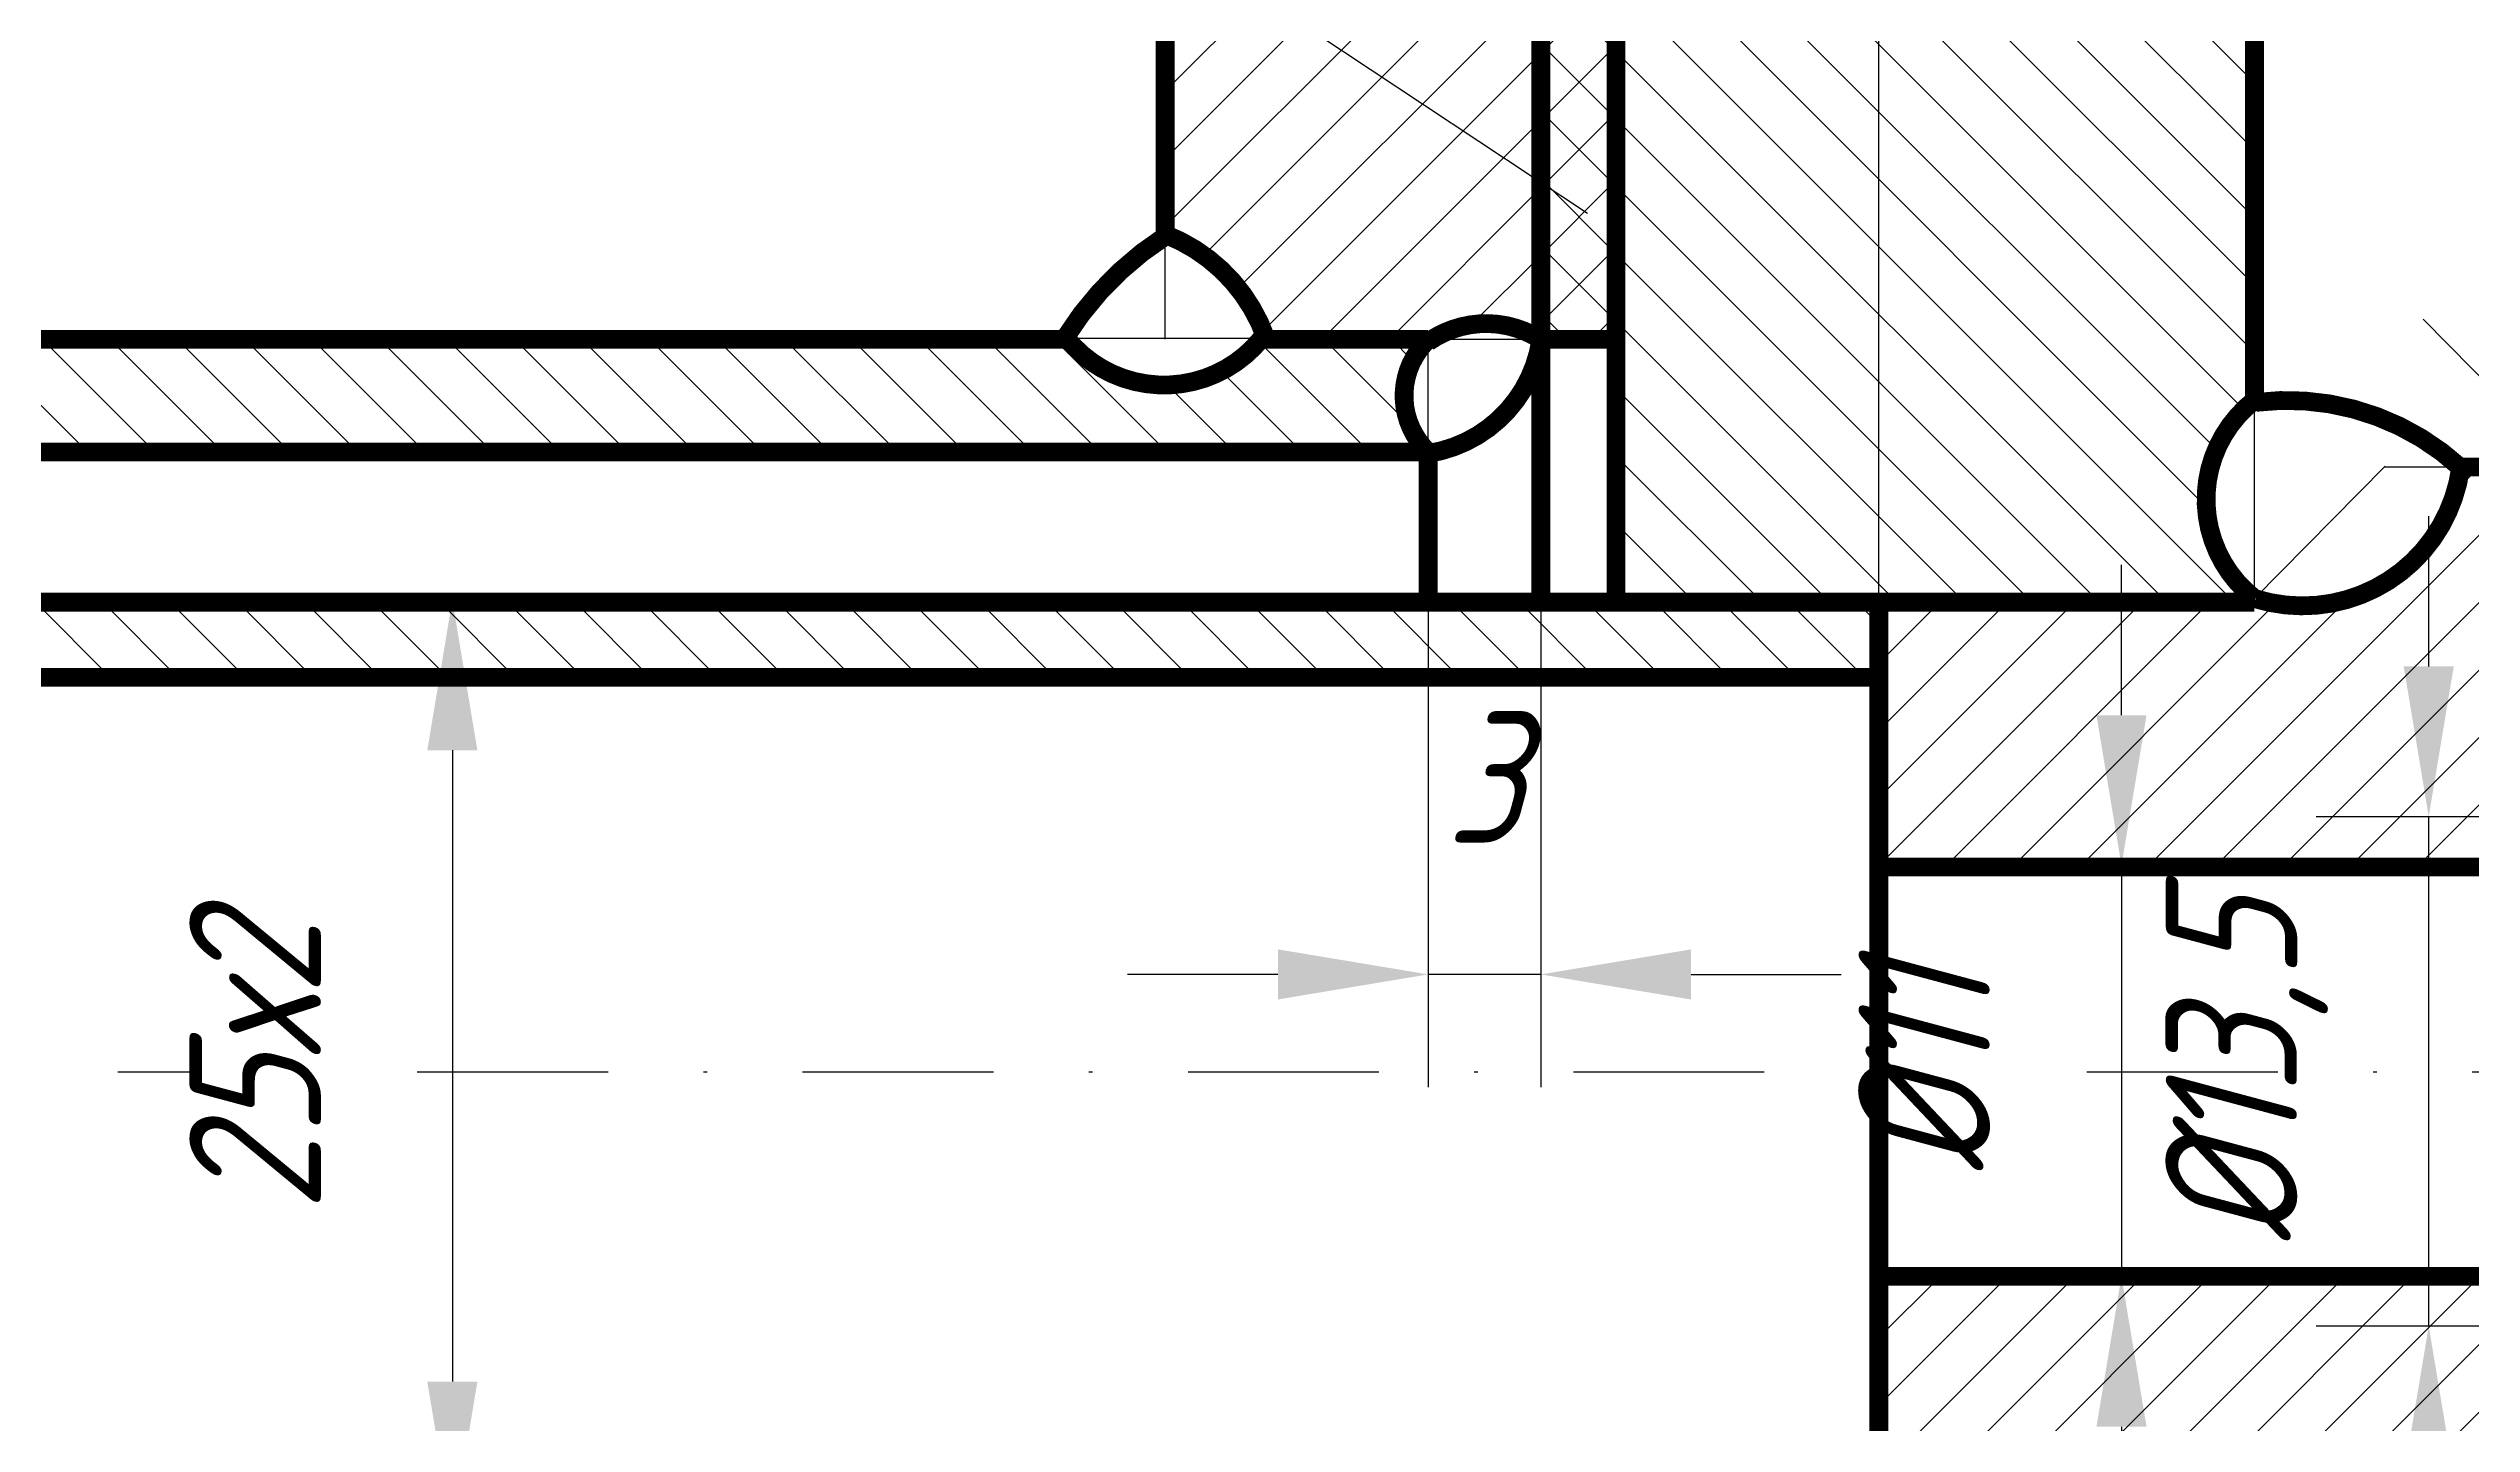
# Model space of a CAD drawing. Extents: x 604 to 1882, y 746 to 1340.
# Drawn here: x 794.5 to 859, y 895.4 to 932 of the extents above; entities that cross this region are included whole.
import ezdxf
from ezdxf.enums import TextEntityAlignment as Align

# ---------------------------------------------------------------- set-up
doc = ezdxf.new("R2010")
doc.units = 0
doc.header["$LTSCALE"] = 0.4
doc.header["$MEASUREMENT"] = 0
doc.linetypes.add('DASHDOT', pattern=[25.4, 12.7, -6.35, 0, -6.35])
doc.layers.get('0').update_dxf_attribs({"linetype": 'CONTINUOUS'})
doc.layers.get('DEFPOINTS').update_dxf_attribs({"linetype": 'CONTINUOUS'})
doc.styles.add('ROMANC', font='romanc', dxfattribs={"width": 0.8, "oblique": 15, "height": 3.5})
doc.dimstyles.get("Standard").update_dxf_attribs({"dimtxt": 0.18, "dimasz": 0.18, "dimexe": 0.18, "dimexo": 0.0625, "dimgap": 0.09, "dimtad": 0, "dimtih": 1, "dimtoh": 1, "dimdec": 4, "dimzin": 0, "dimtxsty": 'STANDARD', "dimcen": 0.09, "dimazin": 3, "dimtfac": 1, "dimtdec": 4, "dimtofl": 0, "dimtmove": 0, "dimatfit": 3, "dimtolj": 1, "dimtzin": 0})

# ---------------------------------------------------------------- blocks, each defined once
blk = doc.blocks.new('*X11')
at = {"color": 0}
for p, q in [((1256.99, 1106.122), (1268.888, 1118.02)), ((1256.99, 1104.326), (1269.99, 1117.326)), ((1256.99, 1102.53), (1269.99, 1115.53)), ((1258.014, 1101.757), (1269.99, 1113.734)), ((1258.933, 1100.88), (1269.99, 1111.937)), ((1259.595, 1099.747), (1266.99, 1107.141)), ((1261.185, 1099.54), (1266.99, 1105.345)), ((1262.968, 1099.527), (1266.99, 1103.549)), ((1265.147, 1099.91), (1266.99, 1101.753)), ((1266.704, 1099.671), (1266.99, 1099.957))]:
    blk.add_line(p, q, dxfattribs=at)
blk = doc.blocks.new('*X12')
at = {"color": 0}
for p, q in [((1285.99, 1106.35), (1274.32, 1118.02)), ((1285.99, 1104.554), (1272.99, 1117.554)), ((1285.99, 1102.758), (1272.99, 1115.758)), ((1285.99, 1100.962), (1272.99, 1113.962)), ((1285.99, 1099.166), (1272.99, 1112.166)), ((1285.709, 1097.651), (1272.99, 1110.37)), ((1285.452, 1092.52), (1269.452, 1108.52)), ((1284.708, 1095.059), (1271.248, 1108.52)), ((1284.977, 1096.587), (1272.99, 1108.574)), ((1283.656, 1092.52), (1268.99, 1107.186)), ((1281.86, 1092.52), (1268.99, 1105.39)), ((1280.064, 1092.52), (1268.99, 1103.594)), ((1278.268, 1092.52), (1268.99, 1101.798)), ((1276.472, 1092.52), (1268.99, 1100.002)), ((1274.676, 1092.52), (1268.99, 1098.206)), ((1272.879, 1092.52), (1268.99, 1096.409)), ((1271.083, 1092.52), (1268.99, 1094.613)), ((1269.287, 1092.52), (1268.99, 1092.817))]:
    blk.add_line(p, q, dxfattribs=at)
blk = doc.blocks.new('*X13')
at = {"color": 0}
for p, q in [((1266.99, 1107.141), (1268.369, 1108.52)), ((1268.99, 1107.186), (1267.656, 1108.52)), ((1268.99, 1105.39), (1266.99, 1107.39)), ((1266.99, 1105.345), (1268.99, 1107.345)), ((1268.99, 1103.594), (1266.99, 1105.594)), ((1266.99, 1103.549), (1268.99, 1105.549)), ((1268.99, 1101.798), (1266.99, 1103.798)), ((1266.99, 1101.753), (1268.99, 1103.753)), ((1268.99, 1100.002), (1266.99, 1102.002)), ((1266.99, 1099.957), (1268.99, 1101.957)), ((1267.676, 1099.52), (1266.99, 1100.206)), ((1268.349, 1099.52), (1268.99, 1100.161))]:
    blk.add_line(p, q, dxfattribs=at)
blk = doc.blocks.new('*X20')
at = {"color": 0}
for p, q in [((1063.546, 912.11), (1060.546, 915.11)), ((1065.342, 912.11), (1062.342, 915.11)), ((1067.138, 912.11), (1064.138, 915.11)), ((1068.935, 912.11), (1065.935, 915.11)), ((1070.731, 912.11), (1067.731, 915.11)), ((1072.527, 912.11), (1069.527, 915.11)), ((1074.323, 912.11), (1071.323, 915.11)), ((1076.119, 912.11), (1073.119, 915.11)), ((1077.915, 912.11), (1074.915, 915.11)), ((1079.711, 912.11), (1076.711, 915.11)), ((1081.507, 912.11), (1078.507, 915.11)), ((1083.303, 912.11), (1080.303, 915.11)), ((1085.099, 912.11), (1082.099, 915.11)), ((1086.895, 912.11), (1083.895, 915.11)), ((1088.691, 912.11), (1085.691, 915.11)), ((1090.487, 912.11), (1087.487, 915.11)), ((1092.283, 912.11), (1089.283, 915.11)), ((1097.671, 912.11), (1094.733, 915.048)), ((1098.753, 912.825), (1096.467, 915.11)), ((1098.827, 914.547), (1098.263, 915.11)), ((1095.875, 912.11), (1093.728, 914.258)), ((1094.079, 912.11), (1092.296, 913.893))]:
    blk.add_line(p, q, dxfattribs=at)
blk = doc.blocks.new('*D24')
at = {"color": 0, "linetype": 'BYBLOCK'}
for p, q in [((1099.24, 908.11), (1099.24, 895.2)), ((1102.24, 908.11), (1102.24, 895.2)), ((1095.24, 898.2), (1091.24, 898.2)), ((1102.24, 898.2), (1099.24, 898.2)), ((1106.24, 898.2), (1110.24, 898.2))]:
    blk.add_line(p, q, dxfattribs=at)
for points in [[(1095.24, 898.867), (1095.24, 897.533), (1099.24, 898.2)], [(1106.24, 898.867), (1106.24, 897.533), (1102.24, 898.2)]]:
    blk.add_solid(points, dxfattribs=at)
at = {"layer": 'DEFPOINTS', "color": 0, "linetype": 'BYBLOCK'}
for p in [(1099.24, 908.11), (1102.24, 908.11), (1099.24, 898.2)]:
    blk.add_point(p, dxfattribs=at)
at = {"color": 0, "linetype": 'BYBLOCK', "style": 'ROMANC', "oblique": 15, "width": 0.8}
blk.add_text('3', height=3.5, dxfattribs=at).set_placement((1100.74, 901.7), align=Align.CENTER)
blk = doc.blocks.new('*D26')
at = {"color": 0, "linetype": 'BYBLOCK'}
for p, q in [((1075.81, 908.17), (1070.26, 908.17)), ((1073.26, 904.17), (1073.26, 887.36)), ((1075.81, 883.36), (1070.26, 883.36))]:
    blk.add_line(p, q, dxfattribs=at)
for points in [[(1072.593, 904.17), (1073.927, 904.17), (1073.26, 908.17)], [(1072.593, 887.36), (1073.927, 887.36), (1073.26, 883.36)]]:
    blk.add_solid(points, dxfattribs=at)
at = {"layer": 'DEFPOINTS', "color": 0, "linetype": 'BYBLOCK'}
for p in [(1075.81, 908.17), (1073.26, 883.36), (1075.81, 883.36)]:
    blk.add_point(p, dxfattribs=at)
at = {"color": 0, "linetype": 'BYBLOCK', "style": 'ROMANC', "oblique": 15, "width": 0.8}
blk.add_text('25х2', height=3.5, rotation=90, dxfattribs=at).set_placement((1069.76, 895.765), align=Align.CENTER)
blk = doc.blocks.new('*X27')
at = {"color": 0}
for p, q in [((1118.382, 901.06), (1129.032, 911.71)), ((1120.178, 901.06), (1130.828, 911.71)), ((1121.974, 901.06), (1132.624, 911.71)), ((1123.77, 901.06), (1134.42, 911.71)), ((1125.566, 901.06), (1136.216, 911.71)), ((1126.599, 911.073), (1127.236, 911.71)), ((1127.362, 901.06), (1138.012, 911.71)), ((1129.159, 901.06), (1139.809, 911.71)), ((1136.405, 906.51), (1141.605, 911.71)), ((1138.106, 906.415), (1143.401, 911.71)), ((1139.127, 905.64), (1145.197, 911.71)), ((1140.923, 905.64), (1146.993, 911.71)), ((1142.719, 905.64), (1148.789, 911.71)), ((1144.515, 905.64), (1150.585, 911.71)), ((1146.311, 905.64), (1151.24, 910.569)), ((1148.107, 905.64), (1151.24, 908.773)), ((1111.24, 901.102), (1118.248, 908.11)), ((1111.24, 902.898), (1116.452, 908.11)), ((1111.24, 904.694), (1114.656, 908.11)), ((1111.24, 906.49), (1112.86, 908.11)), ((1112.994, 901.06), (1120.044, 908.11)), ((1114.79, 901.06), (1121.803, 908.073)), ((1116.586, 901.06), (1123.708, 908.182)), ((1149.903, 905.64), (1151.24, 906.977)), ((1132.255, 902.36), (1135.06, 905.165)), ((1139.028, 905.542), (1139.127, 905.64)), ((1139.926, 904.644), (1140.923, 905.64)), ((1141.119, 904.04), (1142.719, 905.64)), ((1142.915, 904.04), (1144.515, 905.64)), ((1144.711, 904.04), (1146.311, 905.64)), ((1146.507, 904.04), (1148.107, 905.64)), ((1148.303, 904.04), (1149.903, 905.64)), ((1134.051, 902.36), (1135.06, 903.369)), ((1111.24, 883.141), (1118.259, 890.16)), ((1111.24, 884.938), (1116.462, 890.16)), ((1111.24, 886.734), (1114.666, 890.16)), ((1111.24, 888.53), (1112.87, 890.16)), ((1113.005, 883.11), (1120.055, 890.16)), ((1114.801, 883.11), (1121.851, 890.16)), ((1116.597, 883.11), (1123.647, 890.16)), ((1118.393, 883.11), (1125.443, 890.16)), ((1120.189, 883.11), (1127.239, 890.16)), ((1122.168, 883.293), (1129.035, 890.16)), ((1123.785, 883.114), (1130.553, 889.883)), ((1124.985, 882.519), (1131.327, 888.86)), ((1125.898, 881.635), (1133.123, 888.86)), ((1126.528, 880.469), (1134.919, 888.86)), ((1127.465, 879.61), (1135.06, 887.205)), ((1140.669, 885.63), (1142.269, 887.23)), ((1142.465, 885.63), (1144.065, 887.23)), ((1144.261, 885.63), (1145.861, 887.23)), ((1146.057, 885.63), (1147.657, 887.23)), ((1147.853, 885.63), (1149.453, 887.23)), ((1149.65, 885.63), (1150.445, 886.425)), ((1129.261, 879.61), (1135.107, 885.456)), ((1134.649, 879.61), (1140.669, 885.63)), ((1136.445, 879.61), (1142.465, 885.63)), ((1138.241, 879.61), (1144.261, 885.63)), ((1140.037, 879.61), (1146.057, 885.63)), ((1141.833, 879.61), (1147.853, 885.63)), ((1143.63, 879.61), (1149.65, 885.63)), ((1145.426, 879.61), (1151.24, 885.424)), ((1131.057, 879.61), (1136.207, 884.76)), ((1132.853, 879.61), (1138.089, 884.846)), ((1147.222, 879.61), (1151.24, 883.628)), ((1149.018, 879.61), (1151.24, 881.832)), ((1150.814, 879.61), (1151.24, 880.036))]:
    blk.add_line(p, q, dxfattribs=at)
blk = doc.blocks.new('*D35')
at = {"color": 0, "linetype": 'BYBLOCK'}
for p, q in [((1125.88, 906.4), (1125.88, 910.4)), ((1131.43, 902.4), (1122.88, 902.4)), ((1125.88, 888.84), (1125.88, 902.4)), ((1131.37, 888.84), (1122.88, 888.84)), ((1125.88, 884.84), (1125.88, 880.84))]:
    blk.add_line(p, q, dxfattribs=at)
for points in [[(1125.213, 906.4), (1126.547, 906.4), (1125.88, 902.4)], [(1125.213, 884.84), (1126.547, 884.84), (1125.88, 888.84)]]:
    blk.add_solid(points, dxfattribs=at)
at = {"layer": 'DEFPOINTS', "color": 0, "linetype": 'BYBLOCK'}
for p in [(1125.88, 902.4), (1131.43, 902.4), (1131.37, 888.84)]:
    blk.add_point(p, dxfattribs=at)
at = {"color": 0, "linetype": 'BYBLOCK', "style": 'ROMANC', "oblique": 15, "width": 0.8}
blk.add_text('%%c13,5', height=3.5, rotation=90, dxfattribs=at).set_placement((1122.38, 895.62), align=Align.CENTER)
blk = doc.blocks.new('*D36')
at = {"color": 0, "linetype": 'BYBLOCK'}
for p, q in [((1117.7, 905.102), (1117.7, 909.102)), ((1111.24, 901.102), (1120.7, 901.102)), ((1117.7, 901.102), (1117.7, 890.16)), ((1111.24, 890.16), (1120.7, 890.16)), ((1117.7, 886.16), (1117.7, 882.16))]:
    blk.add_line(p, q, dxfattribs=at)
for points in [[(1117.033, 905.102), (1118.367, 905.102), (1117.7, 901.102)], [(1117.033, 886.16), (1118.367, 886.16), (1117.7, 890.16)]]:
    blk.add_solid(points, dxfattribs=at)
at = {"layer": 'DEFPOINTS', "color": 0, "linetype": 'BYBLOCK'}
for p in [(1111.24, 901.102), (1111.24, 890.16), (1117.7, 890.16)]:
    blk.add_point(p, dxfattribs=at)
at = {"color": 0, "linetype": 'BYBLOCK', "style": 'ROMANC', "oblique": 15, "width": 0.8}
blk.add_text('%%c11', height=3.5, rotation=90, dxfattribs=at).set_placement((1114.2, 895.631), align=Align.CENTER)

msp = doc.modelspace()

# ---------------------------------------------------------------- linework, layer by layer
at = {"color": 0, "linetype": 'BYBLOCK'}
msp.add_line((843.24, 904.76), (843.24, 975.87), dxfattribs=at)
for p, q in [((835.48, 927.61), (785.09, 961.03)), ((853.24, 917.26), (853.24, 949.76)), ((824.24, 924.26), (824.24, 929.29)), ((853.24, 917.26), (853.24, 926.04)), ((864.5, 917.92), (857.73, 924.8)), ((820.55, 924.29), (827.08, 924.29)), ((830.38, 924.26), (834.74, 924.26)), ((831.24, 919.98), (831.24, 924.26)), ((853.24, 917.36), (856.72, 920.88)), ((856.70023, 920.86), (861.13, 920.86))]:
    msp.add_line(p, q)
at = {"color": 0}
for p, q in [((796.15819, 915.26), (794.15819, 917.26)), ((797.95424, 915.26), (795.95424, 917.26)), ((799.7503, 915.26), (797.7503, 917.26)), ((801.54635, 915.26), (799.54635, 917.26)), ((803.3424, 915.26), (801.3424, 917.26)), ((805.13845, 915.26), (803.13845, 917.26)), ((806.9345, 915.26), (804.9345, 917.26)), ((808.73055, 915.26), (806.73055, 917.26)), ((810.5266, 915.26), (808.5266, 917.26)), ((812.32265, 915.26), (810.32265, 917.26)), ((814.11871, 915.26), (812.11871, 917.26)), ((815.91476, 915.26), (813.91476, 917.26)), ((817.71081, 915.26), (815.71081, 917.26)), ((819.50686, 915.26), (817.50686, 917.26)), ((821.30291, 915.26), (819.30291, 917.26)), ((823.09896, 915.26), (821.09896, 917.26)), ((824.89501, 915.26), (822.89501, 917.26)), ((826.69106, 915.26), (824.69106, 917.26)), ((828.48711, 915.26), (826.48711, 917.26)), ((830.28317, 915.26), (828.28317, 917.26)), ((832.07922, 915.26), (830.07922, 917.26)), ((833.87527, 915.26), (831.87527, 917.26)), ((835.67132, 915.26), (833.67132, 917.26)), ((837.46737, 915.26), (835.46737, 917.26)), ((839.26342, 915.26), (837.26342, 917.26)), ((841.05947, 915.26), (839.05947, 917.26)), ((842.75478, 915.36074), (840.85552, 917.26)), ((843.24, 916.67158), (842.65158, 917.26))]:
    msp.add_line(p, q, dxfattribs=at)
at = {"linetype": 'DASHDOT'}
for p, q in [((796.35, 904.76), (798.34903, 904.76)), ((804.32708, 904.76), (842.43, 904.76)), ((848.78, 904.76), (887.27, 904.76))]:
    msp.add_line(p, q, dxfattribs=at)
at = {"const_width": 0.5}
for points in [[(824.24, 927.00356), (824.24, 964.76)], [(853.24, 922.63685), (853.24, 964.76)], [(834.24, 917.26), (834.24, 933.26)], [(836.24, 917.26), (836.24, 933.26)], [(766.76099, 924.26), (821.63434, 924.26)], [(826.78566, 924.26), (831.24, 924.26)], [(834.24, 924.26), (836.24, 924.26)], [(768.51443, 921.26), (831.24, 921.26)], [(831.24, 917.26), (831.24, 921.26)], [(858.70807, 920.86), (874.04, 920.86)], [(770.29001, 917.26), (853.24, 917.26)], [(843.24, 892.26), (843.24, 917.26)], [(770.96595, 915.26), (843.24, 915.26)], [(843.24, 910.21), (862.34, 910.21)], [(843.24, 899.31), (862.34, 899.31)]]:
    msp.add_lwpolyline(points, dxfattribs=at)
for points in [[(824.25, 927.01, 0.11102931), (821.57, 924.29, 0.11102931)], [(826.92, 924.29, 0.21739157), (824.25, 927.05, 0.21739157)], [(821.61, 924.29, 0.4799453), (826.81, 924.29, 0.4799453)], [(831.24, 924.25, 0.42842165), (831.24, 921.26, 0.42842165)], [(834.24, 924.25, 0.30529597), (831.24, 924.19, 0.30529597)], [(831.24, 921.22, 0.32999669), (834.24, 924.25, 0.32999669)], [(853.24, 917.36, -0.4914991), (853.27, 922.66, -0.4914991)], [(853.27, 922.58, -0.21995007), (858.73, 920.84, -0.21995007)], [(858.73, 920.84, -0.46285523), (853.27, 917.35, -0.46285523)]]:
    msp.add_lwpolyline(points, format="xyb", dxfattribs=at)
for centre, radius, start, end in [((821.63, 924.30604), 0.02564, 321.2769171, 218.7230829), ((826.865, 924.2705), 0.05835, 160.4791435, 19.5208565), ((826.83, 924.28291), 0.02122, 19.5208565, 160.4791435), ((831.24, 924.25), 0, 0, 87.2346395), ((834.24, 924.25), 0, 294.3826492, 0), ((858.73, 920.84), 0, 275.0290242, 0)]:
    msp.add_arc(centre, radius, start, end)
at = {"layer": 'DEFPOINTS', "color": 0, "linetype": 'BYBLOCK'}
msp.add_point((843.24, 904.76), dxfattribs=at)

# ---------------------------------------------------------------- block references
for name, p in [('*X11', (-432.75, -175.26)), ('*X12', (-432.75, -175.26)), ('*X13', (-432.75, -175.26)), ('*X20', (-268, 9.15)), ('*X27', (-268, 9.15))]:
    msp.add_blockref(name, p)

# ---------------------------------------------------------------- dimensions: what is measured, and where the dimension line sits
for base, p1, p2, text, picture, middle in [((857.88, 911.55), (863.37, 897.99), (863.43, 911.55), '%%c13,5', '*D35', (854.38, 904.77)), ((849.7, 899.31), (843.24, 910.25201), (843.24, 899.31), '%%c11', '*D36', (846.2, 904.781)), ((805.26, 892.51), (807.81, 917.32), (807.81, 892.51), '25х2', '*D26', (801.76, 904.915))]:
    dim = msp.add_linear_dim(base=base, p1=p1, p2=p2, angle=90, text=text, dimstyle='Standard')
    dim.commit()
    dim.dimension.update_dxf_attribs({"geometry": picture, "text_midpoint": middle, "insert": (-268, 9.15)})
dim = msp.add_linear_dim(base=(831.24, 907.35), p1=(834.24, 917.26), p2=(831.24, 917.26), text='3', dimstyle='Standard')
dim.commit()
dim.dimension.update_dxf_attribs({"geometry": '*D24', "text_midpoint": (832.74, 910.85), "insert": (-268, 9.15)})

doc.saveas('drawing.dxf')
